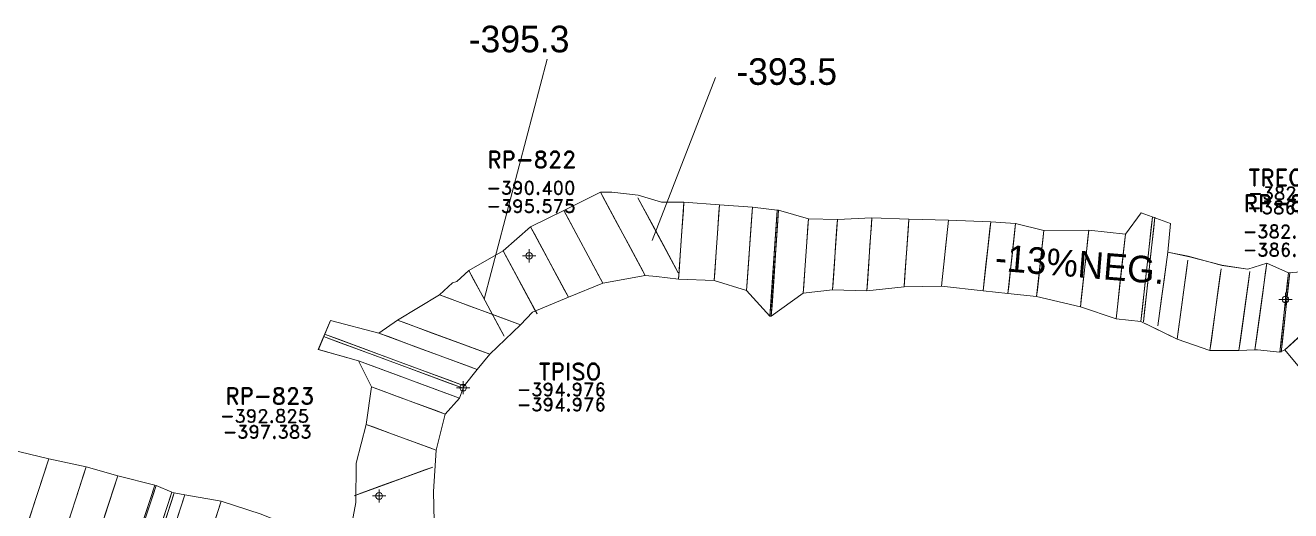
# Model space of a CAD drawing. Extents: x 0 to 99091, y -1812 to 13278.
# Drawn here: x 10179.7 to 10275, y 10095.3 to 10131.8 of the extents above; entities that cross this region are included whole.
import ezdxf
from ezdxf.enums import TextEntityAlignment as Align

# ---------------------------------------------------------------- set-up
doc = ezdxf.new("R2010")
doc.units = 0
doc.header["$MEASUREMENT"] = 0
doc.header["$PDMODE"] = 34
doc.header["$PDSIZE"] = 0.5
for name, color, linetype in [('PROY82-480', 3, 'Continuous'), ('R-380-8541-480-F2', 4, 'Continuous'), ('R-380-8541-SE-SCR', 1, 'Continuous'), ('R-380-8541-SE-SEC', 1, 'Continuous')]:
    doc.layers.add(name, color=color, linetype=linetype)
doc.styles.add('ROMAND', font='ROMAND.SHX')
doc.styles.add('ROMANS', font='ROMANS.SHX', dxfattribs={"width": 2.5})

# ---------------------------------------------------------------- blocks, each defined once
blk = doc.blocks.new('F2')
at = {"lineweight": 0}
blk.add_point((0, 0), dxfattribs=at)
at = {"lineweight": 0, "style": 'ROMAND'}
for tag, height, p in [('NOMBRE', 1.25, (0.201, 6.617)), ('CIELO', 1, (0.136, 4.616)), ('PISO', 1, (0.136, 3.247))]:
    blk.add_attdef(tag, text='', height=height, dxfattribs=at).set_placement(p, align=Align.CENTER)
at = {"lineweight": 0, "style": 'ROMANS', "flags": 1}
for tag, p in [('MINA', (-0.074, -3.255)), ('LOCALIZACION', (-0.074, -4.928)), ('ESTRUCTURA', (-0.074, -6.618)), ('NIVEL', (-0.074, -8.29)), ('OBRA', (-0.074, -10.121)), ('FECHA', (-0.074, -11.793)), ('ATRAS', (-0.074, -13.483)), ('TOPOGRAFO', (2.675, -15.297))]:
    blk.add_attdef(tag, text='', height=1.25, dxfattribs=at).set_placement(p, align=Align.CENTER)

msp = doc.modelspace()

# ---------------------------------------------------------------- linework, layer by layer
at = {"color": 2, "linetype": 'Continuous', "lineweight": 0, "flags": 128}
msp.add_lwpolyline([(10214.255, 10111.175), (10219.016, 10129.235)], dxfattribs=at)
at = {"color": 2, "linetype": 'Continuous', "lineweight": 0, "elevation": -393.454, "flags": 128}
msp.add_lwpolyline([(10226.92, 10115.59), (10231.673, 10127.862)], dxfattribs=at)
at = {"layer": 'R-380-8541-SE-SCR', "color": 1, "linetype": 'Continuous', "lineweight": 0}
for points in [[(10211.889, 10112.424, -395.913), (10212.201, 10112.502, -396.16), (10213.109, 10113.331, -396.02), (10213.109, 10113.331, -396.02), (10215.685, 10114.83, -395.671), (10217.763, 10116.628, -395.357), (10220.26, 10117.857, -394.831), (10223.019, 10119.228, -393.87), (10223.882, 10119.242, -393.703)], [(10211.889, 10112.424, -390.854), (10212.201, 10112.502, -390.96), (10213.109, 10113.331, -361.72), (10213.109, 10113.331, -390.52), (10215.685, 10114.83, -390.171), (10217.763, 10116.628, -389.757), (10220.26, 10117.857, -389.531), (10223.019, 10119.228, -388.77), (10223.882, 10119.242, -389.203)], [(10223.882, 10119.242, -389.203), (10223.882, 10119.242, -389.203), (10225.855, 10119.006, -388.555), (10227.61, 10118.485, -388.331), (10229.299, 10118.469, -387.719), (10231.972, 10118.285, -387.683), (10234.447, 10118.115, -387.172), (10236.321, 10117.886, -387.236), (10236.42, 10117.879, -387.223), (10238.662, 10117.224, -386.637), (10240.847, 10117.174, -386.764), (10243.441, 10117.297, -387.04), (10246.22, 10117.206, -386.892)], [(10223.882, 10119.242, -393.703), (10223.882, 10119.242, -393.703), (10225.855, 10119.006, -393.555), (10227.61, 10118.485, -393.331), (10229.299, 10118.469, -393.219), (10231.972, 10118.285, -392.783), (10234.447, 10118.115, -392.172), (10236.321, 10117.886, -391.736), (10236.42, 10117.879, -391.723), (10238.662, 10117.224, -391.737), (10240.847, 10117.174, -391.664), (10243.441, 10117.297, -391.54), (10246.22, 10117.206, -391.092)], [(10246.22, 10117.206, -386.892), (10249.219, 10117.137, -386.326), (10252.383, 10116.99, -386.027), (10254.259, 10116.885, -385.531), (10256.386, 10116.349, -384.787), (10259.768, 10116.379, -383.856), (10262.517, 10116.077, -384.019), (10263.699, 10117.681, -383.323), (10265.908, 10116.87, -383.295)], [(10246.22, 10117.206, -391.092), (10249.219, 10117.137, -391.026), (10252.383, 10116.99, -390.527), (10254.259, 10116.885, -390.231), (10256.386, 10116.349, -389.587), (10259.768, 10116.379, -388.956), (10262.517, 10116.077, -388.319), (10263.699, 10117.681, -388.123), (10265.908, 10116.87, -388.095)], [(10265.908, 10116.87, -383.295), (10265.908, 10116.87, -383.295), (10265.908, 10116.87, -383.295), (10265.908, 10116.87, -383.295), (10265.719, 10114.718, -382.976), (10267.237, 10114.42, -382.897), (10269.789, 10113.729, -382.143), (10271.733, 10113.439, -382.058), (10273.16, 10113.902, -381.949)], [(10265.908, 10116.87, -388.095), (10265.908, 10116.87, -388.095), (10265.908, 10116.87, -388.095), (10265.908, 10116.87, -388.095), (10265.719, 10114.718, -387.776), (10267.351, 10114.375, -387.797), (10269.782, 10113.732, -387.343), (10271.744, 10113.439, -387.158), (10273.16, 10113.902, -387.049)], [(10273.16, 10113.902, -381.949), (10273.16, 10113.902, -381.949), (10273.16, 10113.902, -381.949), (10273.16, 10113.902, -381.949), (10274.788, 10113.171, -381.964), (10277.024, 10113.345, -382.064)], [(10273.16, 10113.902, -387.049), (10273.16, 10113.902, -387.049), (10273.16, 10113.902, -387.049), (10273.16, 10113.902, -387.049), (10274.788, 10113.171, -386.964), (10277.024, 10113.345, -386.955)], [(10217.892, 10110.206, -390.854), (10217.892, 10110.206, -390.854), (10217.892, 10110.206, -390.854), (10217.892, 10110.206, -390.854), (10217.892, 10110.206, -390.854), (10217.892, 10110.206, -390.854), (10217.892, 10110.206, -390.854), (10220.605, 10111.344, -389.757), (10223.196, 10112.397, -389.531), (10226.382, 10112.975, -388.77), (10227.226, 10112.898, -388.331)], [(10217.892, 10110.206, -395.913), (10217.892, 10110.206, -395.913), (10217.892, 10110.206, -395.913), (10217.892, 10110.206, -395.913), (10217.892, 10110.206, -395.913), (10217.892, 10110.206, -395.913), (10217.892, 10110.206, -395.913), (10220.605, 10111.344, -395.357), (10223.196, 10112.397, -394.831), (10226.382, 10112.975, -393.87), (10227.226, 10112.898, -393.331)], [(10227.226, 10112.898, -388.331), (10227.226, 10112.898, -388.331), (10228.902, 10112.683, -387.719), (10231.581, 10112.599, -387.683), (10234.015, 10111.83, -387.172), (10235.773, 10109.905, -387.236), (10235.871, 10109.898, -387.223), (10238.278, 10111.637, -386.637), (10240.484, 10111.887, -386.764), (10243.064, 10111.81, -387.04), (10245.87, 10112.118, -386.892)], [(10227.226, 10112.898, -393.331), (10227.226, 10112.898, -393.331), (10228.902, 10112.683, -393.219), (10231.581, 10112.599, -392.783), (10234.015, 10111.83, -392.172), (10235.773, 10109.905, -391.736), (10235.871, 10109.898, -391.723), (10238.278, 10111.637, -391.737), (10240.484, 10111.887, -391.664), (10243.064, 10111.81, -391.54), (10245.87, 10112.118, -391.092)], [(10204.189, 10093.605, -393.106), (10204.608, 10095.893, -392.804), (10204.637, 10098.856, -391.758), (10205.391, 10101.763, -391.794), (10205.795, 10104.587, -391.548), (10204.812, 10106.544, -391.316), (10201.767, 10107.401, -391.346), (10202.703, 10109.59, -391.328), (10206.332, 10108.637, -391.096), (10207.753, 10109.598, -391.173), (10210.912, 10111.511, -391.018), (10211.889, 10112.424, -390.854)], [(10204.189, 10093.605, -397.306), (10204.608, 10095.893, -397.204), (10204.637, 10098.856, -397.158), (10205.391, 10101.763, -396.994), (10205.795, 10104.587, -396.848), (10204.812, 10106.544, -396.716), (10201.789, 10107.401, -396.646), (10202.703, 10109.59, -396.628), (10206.332, 10108.637, -396.496), (10207.753, 10109.598, -396.273), (10210.912, 10111.511, -396.118), (10211.889, 10112.424, -395.913)], [(10245.87, 10112.118, -386.892), (10248.672, 10112.167, -386.326), (10251.814, 10111.821, -386.027), (10253.68, 10111.616, -385.531), (10255.84, 10111.379, -384.787), (10259.134, 10110.614, -383.856), (10261.818, 10109.716, -384.019), (10263.683, 10109.51, -383.323), (10266.413, 10108.163, -382.897)], [(10245.87, 10112.118, -391.092), (10248.672, 10112.167, -391.026), (10251.814, 10111.821, -390.527), (10253.68, 10111.616, -390.231), (10255.84, 10111.379, -389.587), (10259.134, 10110.614, -388.956), (10261.818, 10109.716, -388.319), (10263.683, 10109.51, -388.123), (10263.683, 10109.51, -388.123)], [(10210.504, 10094.452, -392.422), (10210.504, 10094.452, -392.422), (10210.452, 10096.707, -391.758), (10210.644, 10099.822, -391.794), (10211.329, 10102.542, -391.548), (10212.41, 10103.736, -391.316), (10212.686, 10104.484, -391.346), (10212.755, 10104.67, -391.328), (10213.742, 10105.899, -391.096), (10214.694, 10107.034, -391.173), (10217.009, 10109.258, -391.018), (10217.892, 10110.206, -390.854)], [(10210.504, 10094.452, -397.822), (10210.504, 10094.452, -397.822), (10210.452, 10096.707, -397.158), (10210.644, 10099.822, -396.994), (10211.329, 10102.542, -396.848), (10212.41, 10103.736, -396.716), (10212.686, 10104.484, -396.646), (10212.755, 10104.67, -396.628), (10213.742, 10105.899, -396.496), (10214.694, 10107.034, -396.273), (10217.009, 10109.258, -396.118), (10217.892, 10110.206, -395.913)], [(10263.683, 10109.51, -388.123), (10263.683, 10109.51, -388.123), (10263.683, 10109.51, -388.123), (10263.683, 10109.51, -388.123), (10265.029, 10108.847, -387.776), (10266.413, 10108.163, -387.797), (10268.881, 10107.321, -387.343), (10271.068, 10107.325, -387.158), (10272.266, 10107.363, -387.049)], [(10181.499, 10099.163, -365.76), (10173.367, 10101.138, -364.484), (10170.985, 10102.279, -364.075), (10169.134, 10103.027, -364.446), (10167.78, 10104.775, -364.04), (10166.909, 10107.112, -363.868), (10166.369, 10108.102, -363.477), (10166.083, 10108.185, -363.443), (10163.291, 10107.124, -363.268)], [(10266.413, 10108.163, -382.897), (10266.413, 10108.163, -382.897), (10266.413, 10108.163, -382.897), (10266.413, 10108.163, -382.897), (10266.413, 10108.163, -382.897), (10266.413, 10108.163, -382.897), (10268.881, 10107.321, -382.143), (10271.068, 10107.325, -382.058), (10272.266, 10107.363, -381.949)], [(10272.266, 10107.363, -381.949), (10272.266, 10107.363, -381.949), (10272.266, 10107.363, -381.949), (10272.469, 10107.383, -382.12), (10274.153, 10107.204, -381.964), (10274.521, 10107.362, -381.346)], [(10272.266, 10107.363, -387.049), (10272.266, 10107.363, -387.049), (10272.266, 10107.363, -387.049), (10272.469, 10107.383, -387.02), (10274.153, 10107.204, -386.964), (10274.521, 10107.362, -386.646)], [(10278.358, 10102.626, -380.875), (10277.01, 10104.231, -380.937), (10275.735, 10105.903, -381.199), (10274.521, 10107.362, -381.346), (10274.521, 10107.362, -381.346)], [(10278.358, 10102.626, -386.075), (10277.01, 10104.231, -386.237), (10275.735, 10105.903, -386.399), (10274.521, 10107.362, -386.646), (10274.521, 10107.362, -386.646)], [(10201.809, 10093.275, -369.415), (10200.15, 10093.921, -369.133), (10197.489, 10095, -368.678), (10194.484, 10095.98, -368.077), (10191.731, 10096.457, -367.538), (10191.731, 10096.457, -367.538), (10190.949, 10096.607, -367.212), (10190.761, 10096.668, -367.181), (10189.572, 10097.161, -366.977), (10189.478, 10097.192, -366.961), (10186.693, 10097.89, -366.307), (10184.315, 10098.56, -366.015), (10181.499, 10099.163, -365.76), (10181.499, 10099.163, -365.76)]]:
    msp.add_polyline3d(points, dxfattribs=at)
at = {"layer": 'R-380-8541-SE-SEC', "color": 1, "linetype": 'Continuous', "lineweight": 0}
for points in [[(10226.382, 10112.975, -393.87), (10223.019, 10119.228, -393.87), (10223.019, 10119.228, -390.912), (10223.355, 10118.602, -389.413), (10224.28, 10116.883, -388.77), (10225.12, 10115.319, -388.77), (10226.045, 10113.6, -389.413), (10226.382, 10112.975, -390.912), (10226.382, 10112.975, -393.87)], [(10228.867, 10113.176, -393.703), (10225.836, 10118.812, -393.703), (10225.836, 10118.812, -390.803), (10226.139, 10118.249, -389.333), (10226.973, 10116.699, -388.703), (10227.73, 10115.289, -388.703), (10228.564, 10113.739, -389.333), (10228.867, 10113.176, -390.803), (10228.867, 10113.176, -393.703)], [(10228.902, 10112.683, -393.219), (10229.299, 10118.469, -393.219), (10229.299, 10118.469, -390.029), (10229.26, 10117.89, -388.412), (10229.15, 10116.299, -387.719), (10229.051, 10114.852, -387.719), (10228.942, 10113.261, -388.412), (10228.902, 10112.683, -390.029), (10228.902, 10112.683, -393.219)], [(10223.196, 10112.397, -394.831), (10220.26, 10117.857, -394.831), (10220.26, 10117.857, -391.757), (10220.553, 10117.311, -390.199), (10221.361, 10115.81, -389.531), (10222.095, 10114.445, -389.531), (10222.903, 10112.943, -390.199), (10223.196, 10112.397, -391.757), (10223.196, 10112.397, -394.831)], [(10231.581, 10112.599, -392.783), (10231.972, 10118.285, -392.783), (10231.972, 10118.285, -389.825), (10231.933, 10117.717, -388.326), (10231.826, 10116.153, -387.683), (10231.728, 10114.731, -387.683), (10231.621, 10113.167, -388.326), (10231.581, 10112.599, -389.825), (10231.581, 10112.599, -392.783)], [(10234.015, 10111.83, -392.172), (10234.447, 10118.115, -392.172), (10234.447, 10118.115, -389.272), (10234.404, 10117.487, -387.802), (10234.285, 10115.758, -387.172), (10234.177, 10114.187, -387.172), (10234.058, 10112.459, -387.802), (10234.015, 10111.83, -389.272), (10234.015, 10111.83, -392.172)], [(10235.773, 10109.905, -391.736), (10236.321, 10117.886, -391.736), (10236.321, 10117.886, -389.126), (10236.266, 10117.088, -387.803), (10236.115, 10114.893, -387.236), (10235.978, 10112.898, -387.236), (10235.827, 10110.703, -387.803), (10235.773, 10109.905, -389.126), (10235.773, 10109.905, -391.736)], [(10235.871, 10109.898, -391.723), (10236.42, 10117.879, -391.723), (10236.42, 10117.879, -389.113), (10236.365, 10117.081, -387.79), (10236.214, 10114.887, -387.223), (10236.077, 10112.891, -387.223), (10235.926, 10110.696, -387.79), (10235.871, 10109.898, -389.113), (10235.871, 10109.898, -391.723)], [(10263.683, 10109.51, -388.123), (10264.547, 10117.363, -388.123), (10264.547, 10117.363, -385.339), (10264.46, 10116.578, -383.928), (10264.223, 10114.418, -383.323), (10264.007, 10112.455, -383.323), (10263.77, 10110.296, -383.928), (10263.683, 10109.51, -385.339), (10263.683, 10109.51, -388.123)], [(10220.605, 10111.344, -395.357), (10217.763, 10116.628, -395.357), (10217.763, 10116.628, -392.109), (10218.047, 10116.1, -390.463), (10218.829, 10114.647, -389.757), (10219.539, 10113.326, -389.757), (10220.321, 10111.872, -390.463), (10220.605, 10111.344, -392.109), (10220.605, 10111.344, -395.357)], [(10238.278, 10111.637, -391.737), (10238.662, 10117.224, -391.737), (10238.662, 10117.224, -388.779), (10238.624, 10116.666, -387.28), (10238.518, 10115.129, -386.637), (10238.422, 10113.732, -386.637), (10238.317, 10112.196, -387.28), (10238.278, 10111.637, -388.779), (10238.278, 10111.637, -391.737)], [(10240.484, 10111.887, -391.664), (10240.847, 10117.174, -391.664), (10240.847, 10117.174, -388.822), (10240.811, 10116.646, -387.381), (10240.711, 10115.192, -386.764), (10240.62, 10113.87, -386.764), (10240.52, 10112.416, -387.381), (10240.484, 10111.887, -388.822), (10240.484, 10111.887, -391.664)], [(10243.064, 10111.81, -391.54), (10243.441, 10117.297, -391.54), (10243.441, 10117.297, -388.93), (10243.404, 10116.748, -387.607), (10243.3, 10115.239, -387.04), (10243.206, 10113.867, -387.04), (10243.102, 10112.359, -387.607), (10243.064, 10111.81, -388.93), (10243.064, 10111.81, -391.54)], [(10245.87, 10112.118, -391.092), (10246.22, 10117.206, -391.092), (10246.22, 10117.206, -388.656), (10246.185, 10116.697, -387.421), (10246.089, 10115.298, -386.892), (10246.001, 10114.026, -386.892), (10245.905, 10112.627, -387.421), (10245.87, 10112.118, -388.656), (10245.87, 10112.118, -391.092)], [(10248.672, 10112.167, -391.026), (10249.219, 10117.137, -391.026), (10249.219, 10117.137, -388.3), (10249.164, 10116.64, -386.919), (10249.014, 10115.273, -386.326), (10248.877, 10114.031, -386.326), (10248.727, 10112.664, -386.919), (10248.672, 10112.167, -388.3), (10248.672, 10112.167, -391.026)], [(10251.814, 10111.821, -390.527), (10252.383, 10116.99, -390.527), (10252.383, 10116.99, -387.917), (10252.326, 10116.473, -386.594), (10252.169, 10115.052, -386.027), (10252.027, 10113.76, -386.027), (10251.871, 10112.338, -386.594), (10251.814, 10111.821, -387.917), (10251.814, 10111.821, -390.527)], [(10253.68, 10111.616, -390.231), (10254.259, 10116.885, -390.231), (10254.259, 10116.885, -387.505), (10254.201, 10116.358, -386.123), (10254.042, 10114.909, -385.531), (10253.897, 10113.592, -385.531), (10253.738, 10112.143, -386.123), (10253.68, 10111.616, -387.505), (10253.68, 10111.616, -390.231)], [(10263.88, 10109.489, -388.092), (10264.743, 10117.342, -388.092), (10264.743, 10117.342, -385.308), (10264.657, 10116.556, -383.897), (10264.419, 10114.397, -383.292), (10264.203, 10112.434, -383.292), (10263.966, 10110.274, -383.897), (10263.88, 10109.489, -385.308), (10263.88, 10109.489, -388.092)], [(10255.84, 10111.379, -389.587), (10256.386, 10116.349, -389.587), (10256.386, 10116.349, -386.803), (10256.332, 10115.852, -385.392), (10256.181, 10114.485, -384.787), (10256.045, 10113.243, -384.787), (10255.894, 10111.876, -385.392), (10255.84, 10111.379, -386.803), (10255.84, 10111.379, -389.587)], [(10259.134, 10110.614, -388.956), (10259.768, 10116.379, -388.956), (10259.768, 10116.379, -385.998), (10259.705, 10115.803, -384.499), (10259.53, 10114.217, -383.856), (10259.372, 10112.776, -383.856), (10259.198, 10111.191, -384.499), (10259.134, 10110.614, -385.998), (10259.134, 10110.614, -388.956)], [(10261.818, 10109.716, -388.319), (10262.517, 10116.077, -388.319), (10262.517, 10116.077, -385.825), (10262.447, 10115.441, -384.561), (10262.255, 10113.692, -384.019), (10262.08, 10112.101, -384.019), (10261.888, 10110.352, -384.561), (10261.818, 10109.716, -385.825), (10261.818, 10109.716, -388.319)], [(10218.243, 10110.074, -395.671), (10215.685, 10114.83, -395.671), (10215.685, 10114.83, -392.481), (10215.941, 10114.354, -390.864), (10216.645, 10113.046, -390.171), (10217.284, 10111.857, -390.171), (10217.987, 10110.55, -390.864), (10218.243, 10110.074, -392.481), (10218.243, 10110.074, -395.671)], [(10264.96, 10109.169, -387.776), (10265.719, 10114.718, -387.776), (10265.719, 10114.718, -384.992), (10265.643, 10114.163, -383.581), (10265.434, 10112.637, -382.976), (10265.245, 10111.25, -382.976), (10265.036, 10109.724, -383.581), (10264.96, 10109.169, -384.992), (10264.96, 10109.169, -387.776)], [(10266.413, 10108.163, -387.797), (10267.226, 10114.108, -387.797), (10267.226, 10114.108, -384.955), (10267.144, 10113.513, -383.514), (10266.921, 10111.879, -382.897), (10266.718, 10110.392, -382.897), (10266.494, 10108.758, -383.514), (10266.413, 10108.163, -384.955), (10266.413, 10108.163, -387.797)], [(10272.266, 10107.363, -387.049), (10273.16, 10113.902, -387.049), (10273.16, 10113.902, -384.091), (10273.071, 10113.248, -382.591), (10272.825, 10111.45, -381.949), (10272.601, 10109.815, -381.949), (10272.355, 10108.017, -382.591), (10272.266, 10107.363, -384.091), (10272.266, 10107.363, -387.049)], [(10215.761, 10108.398, -396.02), (10213.109, 10113.331, -396.02), (10213.109, 10113.331, -392.83), (10213.374, 10112.837, -391.213), (10214.103, 10111.481, -390.52), (10214.766, 10110.248, -390.52), (10215.496, 10108.892, -391.213), (10215.761, 10108.398, -392.83), (10215.761, 10108.398, -396.02)], [(10268.881, 10107.321, -387.343), (10269.721, 10113.464, -387.343), (10269.721, 10113.464, -384.327), (10269.637, 10112.849, -382.798), (10269.406, 10111.16, -382.143), (10269.196, 10109.624, -382.143), (10268.965, 10107.935, -382.798), (10268.881, 10107.321, -384.327), (10268.881, 10107.321, -387.343)], [(10271.068, 10107.325, -387.158), (10271.881, 10113.269, -387.158), (10271.881, 10113.269, -384.2), (10271.8, 10112.675, -382.701), (10271.576, 10111.04, -382.058), (10271.373, 10109.554, -382.058), (10271.15, 10107.919, -382.701), (10271.068, 10107.325, -384.2), (10271.068, 10107.325, -387.158)], [(10274.153, 10107.204, -386.964), (10274.788, 10113.171, -386.964), (10274.788, 10113.171, -384.064), (10274.724, 10112.574, -382.594), (10274.55, 10110.933, -381.964), (10274.391, 10109.442, -381.964), (10274.216, 10107.801, -382.594), (10274.153, 10107.204, -384.064), (10274.153, 10107.204, -386.964)], [(10274.252, 10107.194, -386.955), (10274.887, 10113.16, -386.955), (10274.887, 10113.16, -384.055), (10274.823, 10112.563, -382.585), (10274.649, 10110.923, -381.955), (10274.49, 10109.431, -381.955), (10274.315, 10107.79, -382.585), (10274.252, 10107.194, -384.055), (10274.252, 10107.194, -386.955)], [(10217.009, 10109.258, -396.118), (10210.912, 10111.511, -396.118), (10210.912, 10111.511, -393.16), (10211.521, 10111.286, -391.661), (10213.198, 10110.666, -391.018), (10214.722, 10110.103, -391.018), (10216.399, 10109.483, -391.661), (10217.009, 10109.258, -393.16), (10217.009, 10109.258, -396.118)], [(10278.705, 10111.233, -386.646), (10274.521, 10107.362, -386.646), (10274.521, 10107.362, -383.572), (10274.94, 10107.749, -382.014), (10276.09, 10108.813, -381.346), (10277.136, 10109.781, -381.346), (10278.287, 10110.846, -382.014), (10278.705, 10111.233, -383.572), (10278.705, 10111.233, -386.646)], [(10214.694, 10107.034, -396.273), (10207.753, 10109.598, -396.273), (10207.753, 10109.598, -393.315), (10208.447, 10109.342, -391.816), (10210.356, 10108.637, -391.173), (10212.091, 10107.995, -391.173), (10214, 10107.29, -391.816), (10214.694, 10107.034, -393.315), (10214.694, 10107.034, -396.273)], [(10212.686, 10104.484, -396.646), (10202.18, 10108.365, -396.646), (10202.18, 10108.365, -393.572), (10203.231, 10107.977, -392.014), (10206.12, 10106.91, -391.346), (10208.746, 10105.939, -391.346), (10211.636, 10104.872, -392.014), (10212.686, 10104.484, -393.572), (10212.686, 10104.484, -396.646)], [(10212.755, 10104.67, -396.628), (10202.249, 10108.552, -396.628), (10202.249, 10108.552, -393.554), (10203.3, 10108.164, -391.996), (10206.189, 10107.097, -391.328), (10208.815, 10106.126, -391.328), (10211.705, 10105.059, -391.996), (10212.755, 10104.67, -393.554), (10212.755, 10104.67, -396.628)], [(10213.742, 10105.899, -396.496), (10206.332, 10108.637, -396.496), (10206.332, 10108.637, -393.364), (10207.073, 10108.363, -391.777), (10209.111, 10107.61, -391.096), (10210.963, 10106.926, -391.096), (10213.001, 10106.173, -391.777), (10213.742, 10105.899, -393.364), (10213.742, 10105.899, -396.496)], [(10212.41, 10103.736, -396.716), (10204.812, 10106.544, -396.716), (10204.812, 10106.544, -393.584), (10205.572, 10106.263, -391.997), (10207.661, 10105.491, -391.316), (10209.561, 10104.789, -391.316), (10211.65, 10104.017, -391.997), (10212.41, 10103.736, -393.584), (10212.41, 10103.736, -396.716)], [(10211.329, 10102.542, -396.848), (10205.795, 10104.587, -396.848), (10205.795, 10104.587, -393.774), (10206.348, 10104.383, -392.216), (10207.87, 10103.821, -391.548), (10209.254, 10103.309, -391.548), (10210.776, 10102.747, -392.216), (10211.329, 10102.542, -393.774), (10211.329, 10102.542, -396.848)], [(10210.644, 10099.822, -396.994), (10205.391, 10101.763, -396.994), (10205.391, 10101.763, -393.978), (10205.916, 10101.569, -392.449), (10207.361, 10101.035, -391.794), (10208.674, 10100.55, -391.794), (10210.119, 10100.016, -392.449), (10210.644, 10099.822, -393.978), (10210.644, 10099.822, -396.994)], [(10181.499, 10099.163, -370.56), (10179.824, 10094.029, -370.56), (10179.824, 10094.029, -367.776), (10179.992, 10094.543, -366.365), (10180.452, 10095.955, -365.76), (10180.871, 10097.238, -365.76), (10181.331, 10098.65, -366.365), (10181.499, 10099.163, -367.776), (10181.499, 10099.163, -370.56)], [(10184.315, 10098.56, -371.315), (10182.423, 10092.761, -371.315), (10182.423, 10092.761, -368.241), (10182.612, 10093.341, -366.683), (10183.132, 10094.936, -366.015), (10183.605, 10096.386, -366.015), (10184.125, 10097.98, -366.683), (10184.315, 10098.56, -368.241), (10184.315, 10098.56, -371.315)], [(10210.402, 10098.547, -397.277), (10204.479, 10096.399, -397.277), (10204.479, 10096.399, -394.145), (10205.071, 10096.614, -392.557), (10206.7, 10097.205, -391.877), (10208.181, 10097.742, -391.877), (10209.809, 10098.333, -392.557), (10210.402, 10098.547, -394.145), (10210.402, 10098.547, -397.277)], [(10186.693, 10097.89, -371.707), (10184.708, 10091.805, -371.707), (10184.708, 10091.805, -368.575), (10184.907, 10092.414, -366.987), (10185.453, 10094.087, -366.307), (10185.949, 10095.608, -366.307), (10186.494, 10097.281, -366.987), (10186.693, 10097.89, -368.575), (10186.693, 10097.89, -371.707)], [(10189.478, 10097.192, -372.161), (10186.966, 10089.491, -372.161), (10186.966, 10089.491, -369.145), (10187.217, 10090.261, -367.617), (10187.908, 10092.379, -366.961), (10188.536, 10094.304, -366.961), (10189.227, 10096.422, -367.617), (10189.478, 10097.192, -369.145), (10189.478, 10097.192, -372.161)], [(10189.572, 10097.161, -372.177), (10187.06, 10089.46, -372.177), (10187.06, 10089.46, -369.161), (10187.311, 10090.23, -367.632), (10188.002, 10092.348, -366.977), (10188.63, 10094.273, -366.977), (10189.321, 10096.391, -367.632), (10189.572, 10097.161, -369.161), (10189.572, 10097.161, -372.177)], [(10190.761, 10096.668, -372.081), (10188.684, 10090.298, -372.081), (10188.684, 10090.298, -369.239), (10188.892, 10090.935, -367.798), (10189.463, 10092.687, -367.181), (10189.982, 10094.279, -367.181), (10190.554, 10096.031, -367.798), (10190.761, 10096.668, -369.239), (10190.761, 10096.668, -372.081)], [(10190.949, 10096.607, -372.112), (10188.872, 10090.237, -372.112), (10188.872, 10090.237, -369.27), (10189.079, 10090.874, -367.83), (10189.651, 10092.626, -367.212), (10190.17, 10094.218, -367.212), (10190.741, 10095.97, -367.83), (10190.949, 10096.607, -369.27), (10190.949, 10096.607, -372.112)], [(10191.731, 10096.457, -372.438), (10189.251, 10088.851, -372.438), (10189.251, 10088.851, -369.596), (10189.499, 10089.612, -368.155), (10190.181, 10091.703, -367.538), (10190.801, 10093.605, -367.538), (10191.483, 10095.696, -368.155), (10191.731, 10096.457, -369.596), (10191.731, 10096.457, -372.438)], [(10194.484, 10095.98, -373.077), (10192.717, 10090.561, -373.077), (10192.717, 10090.561, -370.177), (10192.894, 10091.102, -368.707), (10193.38, 10092.593, -368.077), (10193.822, 10093.947, -368.077), (10194.308, 10095.438, -368.707), (10194.484, 10095.98, -370.177), (10194.484, 10095.98, -373.077)]]:
    msp.add_polyline3d(points, dxfattribs=at)

# ---------------------------------------------------------------- block references
at = {"layer": 'R-380-8541-480-F2', "color": 2, "linetype": 'Continuous', "lineweight": 0}
for p, values in [((10217.654, 10114.443, -390.4), {'NOMBRE': 'RP-822', 'CIELO': '-390.400', 'PISO': '-395.575'}), ((10274.566, 10111.157, -382.296), {'NOMBRE': 'RP-821', 'CIELO': '-382.296', 'PISO': '-386.408'})]:
    msp.add_blockref('F2', p, dxfattribs=at).add_auto_attribs(values)
ref = msp.add_blockref('F2', (10212.687, 10104.526, -394.976), dxfattribs=at)
ref.add_attrib('NOMBRE', 'TPISO', dxfattribs={"layer": '0', "lineweight": 0, "height": 1.25, "style": 'ROMAND'}).set_placement((10220.718, 10105.108, -394.976), align=Align.CENTER)
ref.add_attrib('CIELO', '-394.976', dxfattribs={"layer": '0', "lineweight": 0, "height": 1, "style": 'ROMAND'}).set_placement((10220.077, 10103.898, -394.976), align=Align.CENTER)
ref.add_attrib('PISO', '-394.976', dxfattribs={"layer": '0', "lineweight": 0, "height": 1, "style": 'ROMAND'}).set_placement((10220.077, 10102.759, -394.976), align=Align.CENTER)
ref = msp.add_blockref('F2', (10206.355, 10096.378, -392.825), dxfattribs=at)
ref.add_attrib('NOMBRE', 'RP-823', dxfattribs={"layer": '0', "lineweight": 0, "height": 1.25, "style": 'ROMAND'}).set_placement((10198.142, 10103.275, -392.825), align=Align.CENTER)
ref.add_attrib('CIELO', '-392.825', dxfattribs={"layer": '0', "lineweight": 0, "height": 1, "style": 'ROMAND'}).set_placement((10197.747, 10101.895, -392.825), align=Align.CENTER)
ref.add_attrib('PISO', '-397.383', dxfattribs={"layer": '0', "lineweight": 0, "height": 1, "style": 'ROMAND'}).set_placement((10197.945, 10100.711, -392.825), align=Align.CENTER)
at = {"layer": 'R-380-8541-SE-SEC', "color": 1, "linetype": 'Continuous', "lineweight": 0}
ref = msp.add_blockref('F2', (10278.525, 10112.222, -382.252), dxfattribs=at)
ref.add_attrib('NOMBRE', 'TREC-01', dxfattribs={"layer": '0', "lineweight": 0, "height": 1.25, "style": 'ROMAND'}).set_placement((10275.573, 10119.71, -382.252), align=Align.CENTER)
ref.add_attrib('CIELO', '-382.252', dxfattribs={"layer": '0', "lineweight": 0, "height": 1, "style": 'ROMAND'}).set_placement((10275.112, 10118.647, -382.252), align=Align.CENTER)
ref.add_attrib('PISO', '-386.433', dxfattribs={"layer": '0', "lineweight": 0, "height": 1, "style": 'ROMAND'}).set_placement((10275.041, 10117.584, -382.252), align=Align.CENTER)

# ---------------------------------------------------------------- texts
at = {"color": 2, "linetype": 'Continuous', "lineweight": 0, "char_height": 2, "width": 19.2742, "attachment_point": 1}
for s, insert in [('-395.3', (10213.103, 10131.755)), ('-393.5', (10233.239, 10129.306))]:
    msp.add_mtext(s, dxfattribs=dict(at, insert=insert))
at = {"layer": 'PROY82-480', "color": 2, "linetype": 'Continuous', "lineweight": 0, "insert": (10252.815, 10115.337, 387.454), "char_height": 2, "width": 25.39501, "attachment_point": 1, "rotation": 355.35551}
msp.add_mtext('-13%NEG.', dxfattribs=at)

doc.saveas('drawing.dxf')
